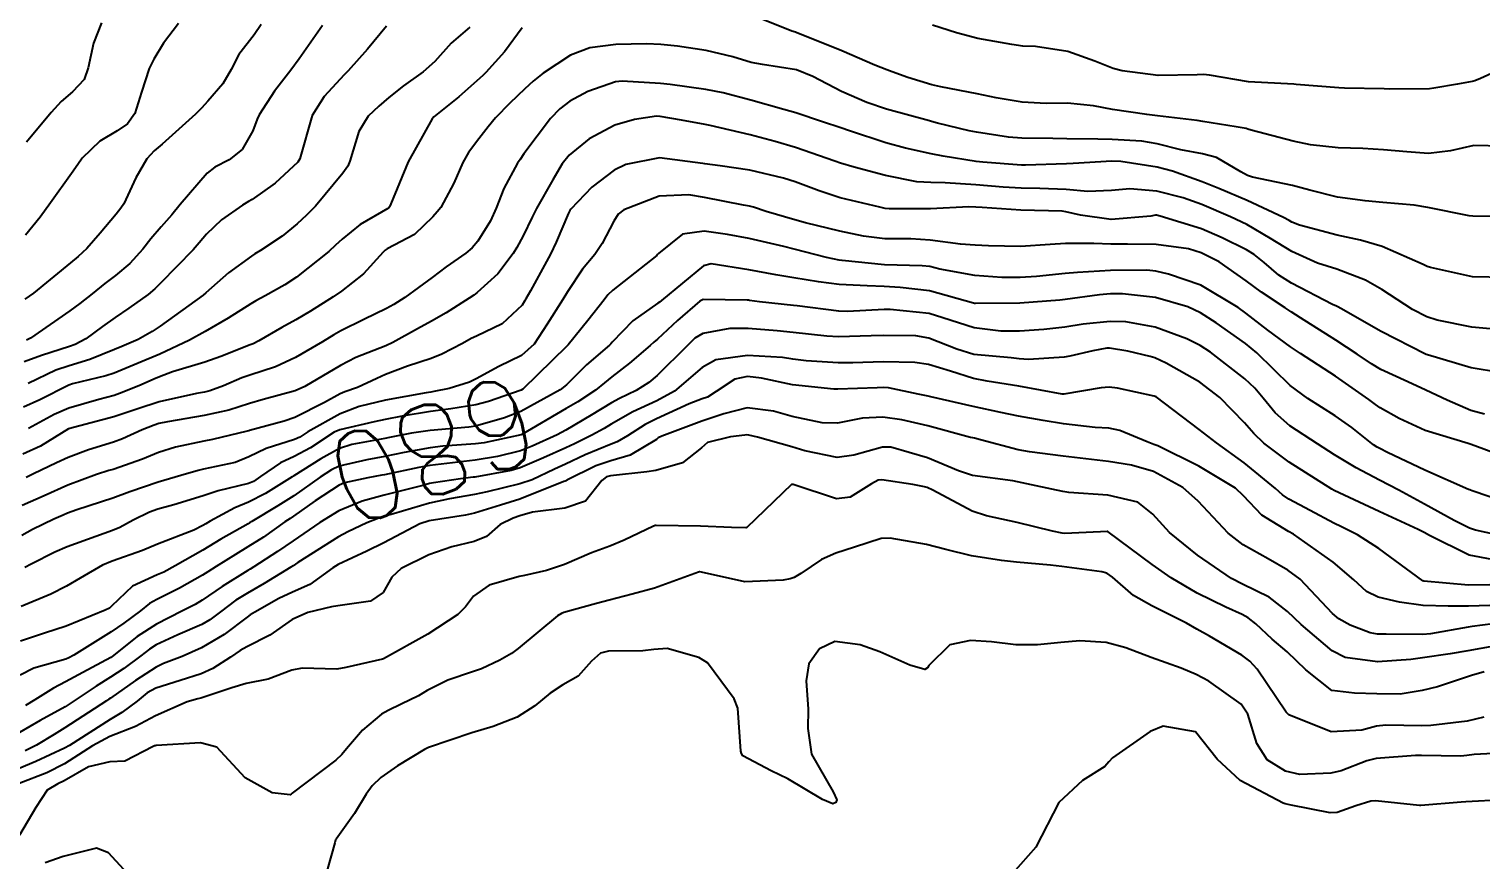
# Model space of a CAD drawing. Header units: metres. Extents: x 298520 to 308411, y 7433745 to 7450750.
# Drawn here: x 300684.1 to 300748.3, y 7447032.2 to 7447069 of the extents above; entities that cross this region are included whole.
import ezdxf
from ezdxf.enums import TextEntityAlignment as Align

# ---------------------------------------------------------------- set-up
doc = ezdxf.new("R2010")
doc.units = ezdxf.units.M
doc.header["$LTSCALE"] = 10
for name, color, linetype in [('Cotas', 45, 'Continuous'), ('Curvas de Nivel 1m', 11, 'Continuous'), ('Curvas de Nivel 5m', 15, 'Continuous')]:
    doc.layers.add(name, color=color, linetype=linetype)
doc.styles.add('Style-STANDARD', font='STANDARD.shx')

msp = doc.modelspace()

# ---------------------------------------------------------------- linework, layer by layer
at = {"layer": 'Curvas de Nivel 1m', "flags": 128}
for points, elevation in [([(300705.945, 7447069.061), (300705.159, 7447067.993), (300704.337, 7447067.077), (300704.205, 7447066.944), (300704.069, 7447066.82), (300703.144, 7447066.002), (300702.043, 7447065.12), (300701.971, 7447065.03), (300700.904, 7447063.117), (300700.143, 7447061.267), (300700.084, 7447061.129), (300700.048, 7447061.084), (300700.002, 7447061.057), (300698.785, 7447060.348), (300697.981, 7447059.702), (300697.699, 7447059.433), (300697.393, 7447059.159), (300695.961, 7447058.019), (300695.458, 7447057.685), (300694.586, 7447057.194), (300694.176, 7447056.971), (300693.947, 7447056.833), (300692.95, 7447056.198), (300691.929, 7447055.61), (300691.237, 7447055.23), (300689.923, 7447054.616), (300688.958, 7447054.219), (300687.91, 7447053.773), (300687.537, 7447053.645), (300686.067, 7447053.298), (300685.902, 7447053.244), (300684.614, 7447052.594), (300683.892, 7447052.272)], 688), ([(300694.412, 7447069.195), (300694.088, 7447068.748), (300693.419, 7447067.867), (300693.078, 7447067.21), (300692.703, 7447066.574), (300692.052, 7447065.805), (300691.768, 7447065.503), (300691.502, 7447065.228), (300690.03, 7447063.91), (300689.677, 7447063.603), (300689.349, 7447063.257), (300688.861, 7447062.415), (300688.326, 7447061.267), (300688.2, 7447061.068), (300687.996, 7447060.808), (300687.291, 7447059.969), (300686.701, 7447059.283), (300686.316, 7447058.94), (300685.967, 7447058.656), (300684.332, 7447057.314), (300683.95, 7447057.048)], 692), ([(300690.743, 7447069.24), (300690.084, 7447068.369), (300689.659, 7447067.672), (300689.458, 7447067.256), (300689.111, 7447066.206), (300688.822, 7447065.262), (300688.495, 7447064.809), (300688.035, 7447064.495), (300687.269, 7447064.039), (300686.492, 7447063.285), (300686.297, 7447063.011), (300686.016, 7447062.603), (300685.086, 7447061.304), (300684.632, 7447060.672), (300683.981, 7447059.88)], 693), ([(300697.124, 7447069.16), (300696.078, 7447067.676), (300695.714, 7447067.184), (300694.992, 7447066.258), (300694.32, 7447065.197), (300694.232, 7447065.007), (300694.036, 7447064.497), (300693.558, 7447063.674), (300692.992, 7447063.21), (300692.35, 7447062.886), (300692.017, 7447062.621), (300690.822, 7447061.238), (300690.458, 7447060.781), (300689.988, 7447060.242), (300689.521, 7447059.714), (300689.168, 7447059.258), (300688.601, 7447058.629), (300687.961, 7447058.088), (300687.498, 7447057.734), (300686.925, 7447057.28), (300686.379, 7447056.856), (300685.945, 7447056.525), (300684.206, 7447055.316), (300684.022, 7447055.229)], 691), ([(300687.345, 7447069.277), (300686.99, 7447068.375), (300686.753, 7447067.283), (300686.581, 7447066.769), (300686.057, 7447066.224), (300685.555, 7447065.793), (300685.122, 7447065.304), (300684.03, 7447063.987)], 694), ([(300703.63, 7447069.085), (300702.809, 7447068.369), (300702.078, 7447067.568), (300701.575, 7447067.107), (300700.693, 7447066.491), (300700.056, 7447065.974), (300699.604, 7447065.58), (300699.134, 7447065.139), (300698.719, 7447064.46), (300698.328, 7447063.147), (300698.236, 7447062.933), (300698.018, 7447062.626), (300696.802, 7447061.168), (300696.409, 7447060.762), (300695.991, 7447060.372), (300695.334, 7447059.835), (300694.376, 7447059.196), (300694.121, 7447059.049), (300693.97, 7447058.955), (300692.963, 7447058.21), (300691.954, 7447057.319), (300691.837, 7447057.222), (300689.939, 7447055.856), (300689.581, 7447055.609), (300688.958, 7447055.26), (300688.243, 7447054.952), (300687.926, 7447054.818), (300686.83, 7447054.37), (300685.915, 7447054.099), (300685.319, 7447053.899), (300684.094, 7447053.318)], 689), ([(300749.312, 7447063.817), (300748.036, 7447063.843), (300746.994, 7447063.61), (300746.032, 7447063.496), (300745.063, 7447063.559), (300744.034, 7447063.661), (300743.129, 7447063.709), (300742.034, 7447063.744), (300740.802, 7447063.876), (300740.037, 7447064.039), (300738.181, 7447064.529), (300738.042, 7447064.575), (300737.965, 7447064.594), (300737.522, 7447064.678), (300736.046, 7447064.911), (300735.803, 7447064.946), (300734.049, 7447065.152), (300733.566, 7447065.212), (300732.053, 7447065.441), (300731.21, 7447065.604), (300730.057, 7447065.725), (300729.127, 7447065.709), (300728.057, 7447065.757), (300726.908, 7447065.96), (300726.063, 7447066.136), (300724.466, 7447066.437), (300724.068, 7447066.53), (300723.001, 7447066.856), (300722.312, 7447067.103), (300722.076, 7447067.189), (300721.549, 7447067.404), (300720.084, 7447068.043), (300718.209, 7447068.792), (300718.092, 7447068.838), (300718.038, 7447068.857), (300717.874, 7447068.913), (300716.587, 7447069.422)], 688), ([(300750.084, 7447067.608), (300748.327, 7447066.808), (300748.074, 7447066.705), (300747.96, 7447066.675), (300747.309, 7447066.568), (300746.265, 7447066.383), (300746.07, 7447066.361), (300744.321, 7447066.345), (300744.069, 7447066.356), (300742.311, 7447066.384), (300742.069, 7447066.396), (300740.17, 7447066.55), (300740.072, 7447066.56), (300738.073, 7447066.67), (300736.337, 7447066.958), (300736.076, 7447066.987), (300735.798, 7447066.98), (300734.075, 7447066.945), (300732.478, 7447067.145), (300732.078, 7447067.25), (300731.267, 7447067.572), (300730.085, 7447068.008), (300728.651, 7447068.221), (300728.087, 7447068.245), (300727.602, 7447068.311), (300726.091, 7447068.584), (300725.154, 7447068.829), (300724.096, 7447069.175)], 689), ([(300749.826, 7447060.702), (300747.995, 7447060.715), (300747.823, 7447060.734), (300746.001, 7447061.108), (300745.387, 7447061.202), (300744.004, 7447061.329), (300743.222, 7447061.394), (300742.007, 7447061.562), (300740.783, 7447061.87), (300740.014, 7447062.078), (300738.239, 7447062.449), (300738.021, 7447062.523), (300737.73, 7447062.674), (300736.648, 7447063.309), (300736.031, 7447063.483), (300735.081, 7447063.661), (300734.035, 7447063.924), (300733.349, 7447064.043), (300732.037, 7447064.118), (300731.409, 7447064.128), (300730.037, 7447064.147), (300729.413, 7447064.152), (300728.037, 7447064.17), (300727.459, 7447064.221), (300726.039, 7447064.439), (300725.717, 7447064.501), (300724.308, 7447064.837), (300724.044, 7447064.905), (300723.954, 7447064.932), (300722.052, 7447065.457), (300721.19, 7447065.745), (300720.063, 7447066.232), (300718.807, 7447066.903), (300718.076, 7447067.189), (300716.576, 7447067.43), (300716.079, 7447067.526), (300715.264, 7447067.765), (300714.084, 7447068.052), (300712.822, 7447068.236), (300712.086, 7447068.313), (300711.442, 7447068.345), (300710.086, 7447068.311), (300708.938, 7447068.168), (300708.081, 7447067.848), (300706.875, 7447067.048), (300706.434, 7447066.688), (300706.062, 7447066.35), (300705.4, 7447065.72), (300704.765, 7447065.073), (300704.439, 7447064.676), (300704.033, 7447064.134), (300703.576, 7447063.536), (300703.319, 7447063.087), (300702.932, 7447062.173), (300702.346, 7447061.097), (300702.189, 7447060.91), (300701.997, 7447060.686), (300701.19, 7447059.907), (300699.975, 7447059.269), (300699.887, 7447059.219), (300699.797, 7447059.132), (300698.932, 7447058.171), (300697.955, 7447057.393), (300697.591, 7447057.155), (300696.593, 7447056.52), (300695.937, 7447056.134), (300695.324, 7447055.794), (300694.297, 7447055.196), (300694.048, 7447055.072), (300693.921, 7447055.019), (300692.618, 7447054.511), (300691.913, 7447054.26), (300690.489, 7447053.822), (300689.908, 7447053.604), (300689.659, 7447053.5), (300689.091, 7447053.258), (300688.257, 7447052.909), (300687.898, 7447052.784), (300687.22, 7447052.604), (300685.892, 7447052.222), (300685.251, 7447051.945), (300684.12, 7447051.318)], 687), ([(300749.433, 7447058.003), (300747.968, 7447058.031), (300746.11, 7447058.44), (300745.972, 7447058.494), (300745.788, 7447058.582), (300743.981, 7447059.379), (300743.025, 7447059.656), (300741.985, 7447059.871), (300740.316, 7447060.32), (300739.991, 7447060.448), (300739.861, 7447060.521), (300739.618, 7447060.656), (300738.004, 7447061.411), (300736.755, 7447061.95), (300736.016, 7447062.243), (300734.708, 7447062.713), (300734.025, 7447062.892), (300732.417, 7447063.135), (300732.027, 7447063.146), (300730.311, 7447063.052), (300730.026, 7447063.04), (300728.208, 7447062.972), (300728.025, 7447062.975), (300726.316, 7447063.106), (300726.026, 7447063.142), (300724.563, 7447063.369), (300724.029, 7447063.474), (300722.905, 7447063.73), (300722.034, 7447063.965), (300720.428, 7447064.497), (300720.04, 7447064.625), (300719.222, 7447064.898), (300718.049, 7447065.298), (300717.524, 7447065.445), (300716.057, 7447065.848), (300714.838, 7447066.176), (300714.063, 7447066.33), (300712.495, 7447066.547), (300712.067, 7447066.595), (300710.376, 7447066.698), (300710.068, 7447066.666), (300708.847, 7447066.236), (300708.055, 7447065.812), (300707.616, 7447065.47), (300707.205, 7447065.043), (300706.027, 7447063.473), (300705.854, 7447063.232), (300705.736, 7447063.063), (300705.134, 7447061.946), (300704.8, 7447061.072), (300704.55, 7447060.519), (300703.981, 7447059.614), (300703.741, 7447059.318), (300703.458, 7447059.085), (300702.592, 7447058.469), (300701.962, 7447058.007), (300700.757, 7447057.118), (300700.267, 7447056.806), (300699.945, 7447056.635), (300698.938, 7447056.14), (300697.93, 7447055.644), (300697.617, 7447055.465), (300697.119, 7447055.162), (300695.916, 7447054.459), (300695.044, 7447054.057), (300693.908, 7447053.685), (300693.553, 7447053.557), (300692.734, 7447053.212), (300692.131, 7447052.987), (300691.9, 7447052.927), (300691.543, 7447052.869), (300689.895, 7447052.506), (300688.955, 7447052.197), (300687.889, 7447051.835), (300685.883, 7447051.3), (300684.644, 7447050.54), (300683.866, 7447050.184)], 686), ([(300749.174, 7447053.799), (300747.917, 7447054.007), (300745.982, 7447054.579), (300745.923, 7447054.598), (300745.888, 7447054.615), (300743.938, 7447055.613), (300742.144, 7447056.627), (300742.024, 7447056.699), (300741.954, 7447056.728), (300741.782, 7447056.804), (300739.964, 7447057.752), (300739.416, 7447058.107), (300738.754, 7447058.668), (300738.324, 7447059.023), (300737.978, 7447059.226), (300736.91, 7447059.765), (300735.987, 7447060.158), (300734.156, 7447060.718), (300733.994, 7447060.761), (300733.952, 7447060.762), (300733.742, 7447060.724), (300731.991, 7447060.573), (300730.64, 7447060.764), (300729.995, 7447060.917), (300729.832, 7447060.935), (300727.996, 7447060.979), (300726.289, 7447061.099), (300726.006, 7447061.124), (300725.698, 7447061.131), (300724.005, 7447061.05), (300722.176, 7447061.039), (300722.005, 7447061.06), (300721.761, 7447061.116), (300720.009, 7447061.53), (300719.074, 7447061.837), (300718.016, 7447062.241), (300717.506, 7447062.406), (300716.021, 7447062.758), (300714.706, 7447062.953), (300714.024, 7447063.034), (300713.934, 7447063.051), (300712.026, 7447063.295), (300710.525, 7447063.002), (300710.02, 7447062.754), (300709.029, 7447062.004), (300708.1, 7447061.029), (300708.06, 7447060.972), (300708, 7447060.849), (300707.449, 7447059.57), (300707.195, 7447059.042), (300706.309, 7447057.407), (300706.113, 7447057.058), (300706.056, 7447056.954), (300705.949, 7447056.779), (300705.058, 7447055.947), (300703.928, 7447055.414), (300703.697, 7447055.311), (300703.302, 7447055.086), (300702.4, 7447054.614), (300701.916, 7447054.423), (300700.876, 7447054.079), (300699.909, 7447053.707), (300699.513, 7447053.528), (300698.659, 7447053.142), (300698.104, 7447052.945), (300697.9, 7447052.859), (300697.202, 7447052.467), (300695.889, 7447051.813), (300695.425, 7447051.647), (300693.883, 7447051.225), (300693.866, 7447051.217), (300693.784, 7447051.201), (300692.257, 7447050.836), (300691.876, 7447050.755), (300690.621, 7447050.49), (300689.868, 7447050.253), (300689.155, 7447049.965), (300687.857, 7447049.51), (300687.674, 7447049.455), (300687.12, 7447049.281), (300685.848, 7447048.812), (300684.809, 7447048.344), (300683.839, 7447047.918)], 684), ([(300748.497, 7447051.948), (300747.896, 7447052.116), (300746.852, 7447052.571), (300745.907, 7447053.022), (300745.118, 7447053.381), (300743.916, 7447053.934), (300743.501, 7447054.188), (300742.875, 7447054.616), (300741.932, 7447055.236), (300740.374, 7447056.218), (300739.95, 7447056.487), (300739.692, 7447056.654), (300738.64, 7447057.35), (300737.965, 7447057.861), (300736.774, 7447058.692), (300735.977, 7447059.094), (300735.418, 7447059.266), (300733.98, 7447059.463), (300732.715, 7447059.474), (300731.98, 7447059.473), (300731.226, 7447059.512), (300729.98, 7447059.512), (300729.297, 7447059.46), (300727.979, 7447059.375), (300726.573, 7447059.405), (300725.982, 7447059.433), (300725.329, 7447059.481), (300723.985, 7447059.655), (300723.13, 7447059.709), (300721.986, 7447059.715), (300721.035, 7447059.831), (300719.99, 7447060.056), (300718.472, 7447060.429), (300717.998, 7447060.554), (300716.734, 7447060.929), (300716.183, 7447061.115), (300716.005, 7447061.162), (300715.741, 7447061.208), (300714.009, 7447061.538), (300713.318, 7447061.659), (300712.009, 7447061.601), (300710.441, 7447061.003), (300710.194, 7447060.813), (300709.995, 7447060.494), (300709.491, 7447059.504), (300709.155, 7447059.018), (300708.622, 7447058.368), (300707.956, 7447057.364), (300707.744, 7447057.033), (300707.048, 7447055.931), (300706.479, 7447055.052), (300705.918, 7447054.549), (300704.911, 7447054.072), (300703.907, 7447053.523), (300703.618, 7447053.371), (300702.723, 7447053.092), (300702.044, 7447052.956), (300701.901, 7447052.935), (300701.703, 7447052.905), (300699.897, 7447052.569), (300698.743, 7447052.293), (300697.891, 7447051.975), (300696.466, 7447051.171), (300696.114, 7447050.942), (300695.878, 7447050.835), (300694.63, 7447050.434), (300693.866, 7447050.064), (300693.25, 7447049.818), (300691.857, 7447049.518), (300691.618, 7447049.462), (300690.846, 7447049.235), (300689.85, 7447048.941), (300688.595, 7447048.513), (300687.843, 7447048.235), (300686.258, 7447047.714), (300685.836, 7447047.567), (300685.646, 7447047.491), (300685.236, 7447047.306), (300684.292, 7447046.851), (300683.826, 7447046.58)], 683), ([(300749.392, 7447050.061), (300748.074, 7447050.557), (300747.874, 7447050.626), (300747.781, 7447050.654), (300745.883, 7447051.238), (300744.726, 7447051.756), (300743.897, 7447052.235), (300743.681, 7447052.384), (300743.382, 7447052.608), (300742.511, 7447053.223), (300741.913, 7447053.631), (300740.362, 7447054.646), (300739.927, 7447054.939), (300738.923, 7447055.68), (300737.949, 7447056.427), (300737.607, 7447056.683), (300735.963, 7447057.659), (300734.528, 7447058.154), (300733.969, 7447058.279), (300733.572, 7447058.329), (300731.969, 7447058.318), (300730.503, 7447058.229), (300729.967, 7447058.178), (300728.698, 7447058.05), (300727.965, 7447057.999), (300727.161, 7447057.998), (300725.966, 7447058.094), (300724.424, 7447058.38), (300723.969, 7447058.486), (300723.642, 7447058.517), (300721.97, 7447058.56), (300720.105, 7447058.755), (300719.972, 7447058.778), (300719.4, 7447058.896), (300717.978, 7447059.254), (300717.525, 7447059.372), (300715.985, 7447059.726), (300715.029, 7447059.908), (300713.989, 7447060.051), (300713.032, 7447059.925), (300711.974, 7447059.061), (300711.939, 7447059.015), (300711.9, 7447058.981), (300709.957, 7447057.445), (300709.737, 7447057.23), (300709.567, 7447057.014), (300708.854, 7447056.106), (300707.986, 7447055.029), (300707.956, 7447054.996), (300707.922, 7447054.965), (300705.971, 7447053.059), (300705.903, 7447053.019), (300704.453, 7447052.519), (300703.896, 7447052.37), (300702.799, 7447052.186), (300701.893, 7447052.069), (300700.638, 7447051.867), (300699.889, 7447051.716), (300699.409, 7447051.614), (300697.884, 7447051.264), (300697.634, 7447051.154), (300696.58, 7447050.461), (300695.866, 7447050.085), (300695.254, 7447049.794), (300694.37, 7447049.195), (300694.067, 7447048.981), (300693.85, 7447048.893), (300692.5, 7447048.56), (300691.844, 7447048.343), (300690.548, 7447047.947), (300689.838, 7447047.756), (300689.469, 7447047.622), (300688.74, 7447047.261), (300688.151, 7447046.946), (300687.828, 7447046.81), (300687.091, 7447046.546), (300685.821, 7447046.082), (300685.278, 7447045.846), (300684.233, 7447045.316), (300683.957, 7447045.172)], 682), ([(300749.385, 7447048.074), (300747.962, 7447048.558), (300747.883, 7447048.589), (300747.853, 7447048.599), (300747.792, 7447048.622), (300745.862, 7447049.47), (300744.211, 7447050.255), (300743.871, 7447050.431), (300743.761, 7447050.491), (300743.597, 7447050.604), (300742.632, 7447051.36), (300741.895, 7447051.886), (300740.688, 7447052.642), (300739.909, 7447053.224), (300739.188, 7447053.934), (300738.44, 7447054.672), (300737.929, 7447055.078), (300736.633, 7447056.003), (300735.949, 7447056.439), (300735.39, 7447056.706), (300733.957, 7447057.115), (300732.496, 7447057.279), (300731.958, 7447057.28), (300731.472, 7447057.24), (300729.955, 7447057.028), (300729.728, 7447056.999), (300727.954, 7447056.871), (300725.99, 7447056.857), (300725.953, 7447056.855), (300725.902, 7447056.872), (300723.959, 7447057.413), (300722.667, 7447057.566), (300721.96, 7447057.601), (300721.202, 7447057.636), (300719.961, 7447057.695), (300719.053, 7447057.808), (300717.964, 7447057.986), (300717.158, 7447058.116), (300715.967, 7447058.338), (300714.31, 7447058.616), (300713.968, 7447058.517), (300712.103, 7447056.988), (300712.023, 7447056.917), (300711.951, 7447056.862), (300710.847, 7447056.093), (300709.925, 7447055.149), (300709.862, 7447055.072), (300709.803, 7447055.011), (300708.798, 7447054.137), (300707.905, 7447053.247), (300707.632, 7447053.034), (300705.893, 7447052.074), (300705.171, 7447051.786), (300703.886, 7447051.429), (300703.587, 7447051.382), (300701.884, 7447051.234), (300701.06, 7447051.112), (300700.085, 7447050.922), (300699.879, 7447050.881), (300698.407, 7447050.613), (300697.872, 7447050.44), (300697.046, 7447049.981), (300695.854, 7447049.224), (300695.824, 7447049.21), (300695.781, 7447049.181), (300694.6, 7447048.438), (300693.842, 7447048.061), (300693.235, 7447047.81), (300692.15, 7447047.217), (300691.953, 7447047.097), (300691.831, 7447047.025), (300691.431, 7447046.828), (300689.822, 7447046.196), (300689.15, 7447045.926), (300687.815, 7447045.453), (300687.391, 7447045.276), (300686.393, 7447044.703), (300685.799, 7447044.349), (300685.108, 7447043.992), (300683.785, 7447043.449)], 681), ([(300748.84, 7447045.522), (300747.82, 7447045.712), (300746.068, 7447046.578), (300745.834, 7447046.715), (300745.564, 7447046.854), (300743.843, 7447047.654), (300743.189, 7447047.952), (300741.852, 7447048.575), (300741.747, 7447048.631), (300739.871, 7447049.828), (300738.747, 7447050.667), (300738.306, 7447051.092), (300737.892, 7447051.566), (300736.801, 7447052.691), (300735.91, 7447053.364), (300734.422, 7447054.211), (300733.92, 7447054.444), (300733.712, 7447054.514), (300732.735, 7447054.738), (300731.925, 7447054.881), (300731.798, 7447054.878), (300731.184, 7447054.757), (300730.166, 7447054.522), (300729.92, 7447054.483), (300728.337, 7447054.368), (300727.919, 7447054.402), (300727.567, 7447054.443), (300725.921, 7447054.6), (300725.168, 7447054.828), (300723.93, 7447055.319), (300723.357, 7447055.423), (300721.931, 7447055.438), (300721.386, 7447055.42), (300719.93, 7447055.374), (300719.422, 7447055.404), (300717.933, 7447055.563), (300717.218, 7447055.636), (300715.935, 7447055.746), (300715.134, 7447055.749), (300713.931, 7447055.524), (300713.581, 7447055.312), (300713.225, 7447054.97), (300711.91, 7447053.667), (300711.549, 7447053.351), (300710.983, 7447052.999), (300710.257, 7447052.649), (300709.897, 7447052.46), (300708.997, 7447051.914), (300707.885, 7447051.246), (300707.49, 7447051.036), (300706.395, 7447050.533), (300705.872, 7447050.334), (300704.86, 7447050.078), (300703.866, 7447049.921), (300703.114, 7447049.837), (300701.862, 7447049.682), (300701.374, 7447049.593), (300699.855, 7447049.271), (300699.738, 7447049.248), (300699.124, 7447049.137), (300698.083, 7447048.916), (300697.85, 7447048.818), (300696.789, 7447048.112), (300695.835, 7447047.436), (300695.681, 7447047.335), (300695.453, 7447047.184), (300694.505, 7447046.514), (300693.822, 7447046.077), (300693.273, 7447045.751), (300692.411, 7447045.214), (300692.047, 7447044.98), (300691.807, 7447044.829), (300690.787, 7447044.247), (300689.79, 7447043.748), (300689.471, 7447043.57), (300689.066, 7447043.257), (300688.336, 7447042.705), (300687.773, 7447042.316), (300686.119, 7447041.295), (300685.895, 7447041.164), (300685.76, 7447041.109), (300684.357, 7447040.711), (300683.749, 7447040.401)], 679), ([(300749.68, 7447044.41), (300747.801, 7447044.388), (300745.814, 7447044.569), (300745.777, 7447044.58), (300743.824, 7447046.006), (300742.892, 7447046.614), (300742.178, 7447046.967), (300741.838, 7447047.13), (300740.793, 7447047.69), (300739.848, 7447048.194), (300739.577, 7447048.381), (300739.265, 7447048.659), (300737.87, 7447049.802), (300736.656, 7447050.692), (300735.889, 7447051.28), (300733.99, 7447052.719), (300733.903, 7447052.756), (300732.269, 7447053.107), (300731.907, 7447053.146), (300731.546, 7447053.114), (300729.904, 7447052.838), (300729.832, 7447052.842), (300727.907, 7447053.198), (300726.507, 7447053.409), (300725.91, 7447053.531), (300724.885, 7447053.858), (300723.916, 7447054.147), (300723.306, 7447054.239), (300721.917, 7447054.275), (300720.576, 7447054.223), (300719.916, 7447054.224), (300718.506, 7447054.315), (300717.918, 7447054.387), (300717.458, 7447054.457), (300715.919, 7447054.552), (300714.51, 7447054.361), (300713.914, 7447054.027), (300712.678, 7447052.978), (300711.898, 7447052.544), (300710.842, 7447052.052), (300709.888, 7447051.514), (300709.576, 7447051.323), (300709.027, 7447051.019), (300708.258, 7447050.645), (300707.875, 7447050.471), (300706.89, 7447050.022), (300705.861, 7447049.575), (300705.463, 7447049.46), (300703.854, 7447049.17), (300703.773, 7447049.162), (300703.221, 7447049.086), (300702.027, 7447048.922), (300701.851, 7447048.883), (300701.549, 7447048.803), (300699.845, 7447048.37), (300698.875, 7447048.108), (300697.838, 7447047.671), (300696.997, 7447047.163), (300695.825, 7447046.353), (300695.13, 7447045.876), (300694.08, 7447045.197), (300693.913, 7447045.097), (300693.81, 7447045.036), (300692.678, 7447044.333), (300691.79, 7447043.723), (300691.483, 7447043.529), (300690.902, 7447043.233), (300689.777, 7447042.662), (300688.917, 7447042.113), (300687.871, 7447041.269), (300687.809, 7447041.223), (300687.762, 7447041.191), (300686.518, 7447040.522), (300685.745, 7447040.102), (300685.217, 7447039.829), (300684.396, 7447039.313), (300683.988, 7447039.06)], 678), ([(300748.737, 7447043.491), (300747.792, 7447043.46), (300746.897, 7447043.464), (300745.792, 7447043.482), (300744.748, 7447043.636), (300743.795, 7447043.852), (300743.29, 7447044.1), (300742.722, 7447044.616), (300741.814, 7447045.401), (300740.051, 7447046.648), (300739.834, 7447046.769), (300738.663, 7447047.489), (300737.85, 7447048.347), (300737.496, 7447048.684), (300735.867, 7447049.658), (300734.053, 7447050.546), (300733.881, 7447050.613), (300733.591, 7447050.724), (300732.384, 7447051.238), (300731.889, 7447051.333), (300731.285, 7447051.36), (300729.89, 7447051.524), (300728.994, 7447051.677), (300727.894, 7447051.863), (300727.116, 7447052.023), (300725.898, 7447052.289), (300724.022, 7447052.718), (300723.902, 7447052.748), (300723.827, 7447052.766), (300723.454, 7447052.847), (300722.154, 7447053.115), (300721.906, 7447053.131), (300721.652, 7447053.126), (300719.905, 7447053.062), (300719.735, 7447053.061), (300717.906, 7447053.247), (300716.527, 7447053.548), (300715.91, 7447053.622), (300715.356, 7447053.498), (300714.525, 7447052.954), (300714.144, 7447052.714), (300713.9, 7447052.628), (300713.335, 7447052.406), (300711.89, 7447051.742), (300711.391, 7447051.491), (300710.604, 7447051.003), (300710.152, 7447050.734), (300709.877, 7447050.621), (300708.736, 7447050.155), (300707.864, 7447049.743), (300707.379, 7447049.518), (300706.383, 7447049.052), (300705.851, 7447048.865), (300704.398, 7447048.524), (300703.846, 7447048.402), (300702.73, 7447048.205), (300701.842, 7447048.023), (300700.26, 7447047.546), (300699.836, 7447047.423), (300699.609, 7447047.358), (300699.071, 7447047.138), (300698.232, 7447046.743), (300697.827, 7447046.524), (300696.033, 7447045.395), (300695.814, 7447045.248), (300695.774, 7447045.22), (300695.713, 7447045.181), (300694.538, 7447044.457), (300693.795, 7447044.034), (300693.278, 7447043.718), (300692.607, 7447043.212), (300692.14, 7447042.856), (300691.777, 7447042.644), (300690.722, 7447042.186), (300689.768, 7447041.739), (300689.467, 7447041.552), (300689.082, 7447041.257), (300688.327, 7447040.692), (300687.749, 7447040.313), (300687.105, 7447039.917), (300686.184, 7447039.293), (300685.73, 7447039.008), (300684.635, 7447038.399), (300683.718, 7447037.863)], 677), ([(300749.785, 7447042.788), (300747.961, 7447042.557), (300747.783, 7447042.53), (300746.123, 7447042.233), (300745.779, 7447042.203), (300744.157, 7447042.218), (300743.779, 7447042.221), (300743.451, 7447042.276), (300742.564, 7447042.618), (300742.055, 7447042.896), (300741.788, 7447043.132), (300740.347, 7447044.645), (300739.809, 7447045.051), (300738.935, 7447045.545), (300737.825, 7447046.174), (300737.161, 7447046.687), (300735.847, 7447048.108), (300735.166, 7447048.707), (300733.863, 7447049.412), (300732.9, 7447049.701), (300731.869, 7447049.853), (300730.625, 7447050.01), (300729.873, 7447050.097), (300728.378, 7447050.283), (300727.877, 7447050.38), (300726.223, 7447050.815), (300725.951, 7447050.887), (300725.884, 7447050.904), (300725.777, 7447050.928), (300723.889, 7447051.433), (300722.737, 7447051.703), (300721.892, 7447051.827), (300720.994, 7447051.777), (300719.89, 7447051.562), (300719.215, 7447051.571), (300717.892, 7447051.857), (300717.066, 7447052.094), (300715.896, 7447052.236), (300714.872, 7447051.972), (300713.89, 7447051.65), (300712.128, 7447050.986), (300711.966, 7447050.905), (300711.881, 7447050.838), (300710.727, 7447050.145), (300709.866, 7447049.884), (300709.211, 7447049.668), (300707.918, 7447049.029), (300707.879, 7447049.003), (300707.853, 7447048.995), (300707.796, 7447048.975), (300705.844, 7447048.2), (300704.986, 7447047.924), (300703.838, 7447047.573), (300703.436, 7447047.485), (300701.834, 7447047.237), (300701.422, 7447047.106), (300699.824, 7447046.257), (300699.074, 7447045.884), (300697.814, 7447045.307), (300697.576, 7447045.154), (300696.555, 7447044.415), (300695.796, 7447044.077), (300695.183, 7447043.796), (300694.126, 7447043.197), (300693.912, 7447043.069), (300693.781, 7447042.968), (300692.775, 7447042.208), (300691.767, 7447041.617), (300690.915, 7447041.233), (300690.09, 7447040.913), (300689.755, 7447040.753), (300688.845, 7447040.161), (300687.735, 7447039.38), (300687.671, 7447039.334), (300687.572, 7447039.272), (300685.721, 7447038.073), (300685.245, 7447037.777), (300684.476, 7447037.312), (300683.972, 7447037.055)], 676), ([(300748.493, 7447040.549), (300747.926, 7447040.392), (300747.759, 7447040.33), (300746.433, 7447039.893), (300745.75, 7447039.721), (300744.777, 7447039.56), (300743.747, 7447039.571), (300742.758, 7447039.604), (300741.749, 7447039.73), (300740.608, 7447040.642), (300739.771, 7447041.437), (300739.12, 7447042.003), (300738.395, 7447042.671), (300738.052, 7447042.943), (300737.787, 7447043.093), (300737.058, 7447043.42), (300735.796, 7447044.031), (300734.641, 7447044.712), (300733.812, 7447045.295), (300731.862, 7447046.75), (300731.847, 7447046.763), (300731.815, 7447046.768), (300731.523, 7447046.753), (300729.925, 7447046.675), (300729.832, 7447046.685), (300729.406, 7447046.774), (300727.837, 7447047.155), (300726.479, 7447047.45), (300725.841, 7447047.663), (300724.104, 7447048.584), (300723.852, 7447048.702), (300723.746, 7447048.735), (300723.23, 7447048.849), (300721.856, 7447049.055), (300721.693, 7447049.034), (300721.391, 7447048.875), (300720.449, 7447048.281), (300719.846, 7447048.213), (300717.926, 7447048.835), (300717.852, 7447048.846), (300715.888, 7447046.939), (300715.854, 7447046.918), (300715.833, 7447046.917), (300715.2, 7447046.946), (300713.833, 7447047.002), (300711.871, 7447047.027), (300711.833, 7447047.023), (300711.805, 7447047.019), (300711.748, 7447046.991), (300710.455, 7447046.372), (300709.819, 7447046.115), (300709.011, 7447045.822), (300707.816, 7447045.3), (300707.025, 7447045.042), (300706.047, 7447044.819), (300705.809, 7447044.771), (300704.491, 7447044.384), (300703.795, 7447043.899), (300703.443, 7447043.429), (300703.106, 7447043.087), (300701.774, 7447042.216), (300699.808, 7447041.13), (300699.777, 7447041.116), (300698.155, 7447040.748), (300697.756, 7447040.671), (300696.219, 7447040.71), (300695.754, 7447040.617), (300694.708, 7447040.23), (300693.745, 7447040.032), (300693.11, 7447039.838), (300691.735, 7447039.384), (300691.602, 7447039.355), (300691.13, 7447039.229), (300689.726, 7447038.599), (300688.853, 7447038.127), (300687.717, 7447037.682), (300686.945, 7447037.282), (300685.705, 7447036.477), (300684.921, 7447036.087), (300683.696, 7447035.606)], 674), ([(300748.478, 7447038.549), (300747.731, 7447038.374), (300746.134, 7447038.171), (300745.729, 7447038.161), (300744.141, 7447038.183), (300743.728, 7447038.142), (300743.085, 7447037.968), (300741.726, 7447037.898), (300739.856, 7447038.649), (300739.735, 7447038.764), (300738.451, 7447040.67), (300738.12, 7447041.028), (300737.769, 7447041.291), (300736.349, 7447042.123), (300735.78, 7447042.438), (300735.324, 7447042.705), (300733.79, 7447043.478), (300732.987, 7447043.924), (300732.054, 7447044.746), (300731.805, 7447044.921), (300731.582, 7447044.977), (300729.81, 7447045.215), (300729.313, 7447045.272), (300727.812, 7447045.404), (300727.138, 7447045.481), (300725.816, 7447045.683), (300724.688, 7447045.963), (300723.823, 7447046.192), (300722.218, 7447046.473), (300721.827, 7447046.445), (300720.637, 7447046.065), (300719.817, 7447045.806), (300719.18, 7447045.529), (300718.268, 7447044.905), (300717.981, 7447044.728), (300717.801, 7447044.668), (300717.487, 7447044.602), (300715.799, 7447044.532), (300713.872, 7447044.959), (300713.803, 7447044.978), (300713.787, 7447044.977), (300713.748, 7447044.961), (300711.796, 7447044.26), (300710.811, 7447043.982), (300709.79, 7447043.726), (300709.227, 7447043.58), (300707.785, 7447043.176), (300707.679, 7447043.137), (300707.508, 7447043.034), (300705.768, 7447041.579), (300705.469, 7447041.36), (300704.955, 7447041.068), (300704.153, 7447040.68), (300703.755, 7447040.545), (300702.658, 7447040.188), (300701.742, 7447039.725), (300701.358, 7447039.495), (300700.603, 7447039.121), (300700.016, 7447038.841), (300699.728, 7447038.67), (300698.891, 7447037.969), (300698.178, 7447037.145), (300697.967, 7447036.89), (300697.708, 7447036.642), (300695.782, 7447035.179), (300695.737, 7447035.135), (300695.692, 7447035.104), (300694.887, 7447035.188), (300693.7, 7447035.86), (300692.44, 7447037.213), (300691.715, 7447037.408), (300689.754, 7447037.291), (300689.713, 7447037.274), (300689.694, 7447037.269), (300689.63, 7447037.251), (300688.377, 7447036.592), (300687.706, 7447036.564), (300686.764, 7447036.345), (300685.697, 7447035.733), (300685.411, 7447035.587), (300684.944, 7447035.307), (300684.442, 7447034.551), (300683.714, 7447033.319)], 673), ([(300749.717, 7447036.986), (300748.047, 7447036.886), (300747.716, 7447036.841), (300747.46, 7447036.818), (300745.716, 7447036.853), (300745.448, 7447036.85), (300743.714, 7447036.709), (300743.295, 7447036.606), (300742.168, 7447036.163), (300741.704, 7447036.059), (300740.337, 7447036.01), (300739.706, 7447036.156), (300738.893, 7447036.662), (300738.429, 7447037.378), (300738.039, 7447038.675), (300737.74, 7447039.126), (300736.31, 7447040.14), (300735.759, 7447040.432), (300735.09, 7447040.707), (300733.768, 7447041.188), (300732.645, 7447041.61), (300731.774, 7447041.851), (300730.615, 7447041.921), (300729.774, 7447041.851), (300728.73, 7447041.743), (300727.772, 7447041.747), (300726.707, 7447041.878), (300725.774, 7447041.939), (300724.859, 7447041.742), (300723.934, 7447040.838), (300723.868, 7447040.732), (300723.76, 7447040.65), (300723.091, 7447040.85), (300722.167, 7447041.264), (300721.769, 7447041.429), (300720.901, 7447041.749), (300719.773, 7447041.9), (300719.098, 7447041.568), (300718.626, 7447040.901), (300718.508, 7447040.146), (300718.6, 7447038.901), (300718.583, 7447038.043), (300718.747, 7447036.9), (300719.696, 7447035.245), (300719.857, 7447034.888), (300719.816, 7447034.763), (300719.69, 7447034.714), (300719.232, 7447034.895), (300717.702, 7447035.821), (300716.955, 7447036.171), (300715.712, 7447036.829), (300715.645, 7447036.941), (300715.611, 7447037.044), (300715.487, 7447038.942), (300715.328, 7447039.355), (300714.14, 7447040.956), (300713.765, 7447041.18), (300712.366, 7447041.578), (300711.768, 7447041.541), (300711.286, 7447041.477), (300709.767, 7447041.464), (300709.41, 7447041.37), (300709.006, 7447041.018), (300708.424, 7447040.353), (300707.747, 7447039.971), (300707.178, 7447039.602), (300706.506, 7447039.048), (300705.728, 7447038.537), (300704.665, 7447038.129), (300703.721, 7447037.857), (300701.8, 7447037.195), (300701.713, 7447037.157), (300701.681, 7447037.143), (300701.632, 7447037.111), (300700.439, 7447036.39), (300699.7, 7447035.868), (300699.318, 7447035.512), (300699.046, 7447035.136), (300698.537, 7447034.284), (300697.722, 7447033.149), (300697.699, 7447033.113), (300697.661, 7447032.988), (300697.142, 7447031.158)], 672), ([(300749.34, 7447034.883), (300747.686, 7447034.79), (300747.472, 7447034.776), (300745.684, 7447034.627), (300745.633, 7447034.631), (300743.686, 7447034.845), (300743.475, 7447034.824), (300742.821, 7447034.619), (300741.985, 7447034.322), (300741.68, 7447034.306), (300739.95, 7447034.647), (300739.684, 7447034.713), (300739.597, 7447034.738), (300737.699, 7447035.743), (300736.687, 7447036.69), (300735.725, 7447037.888), (300734.291, 7447038.15), (300733.725, 7447037.91), (300732.054, 7447036.745), (300731.894, 7447036.563), (300731.707, 7447036.358), (300730.723, 7447035.734), (300729.683, 7447034.77), (300728.669, 7447032.785), (300727.651, 7447031.64)], 671), ([(300688.83, 7447031.258), (300687.656, 7447032.534), (300687.124, 7447032.745), (300685.654, 7447032.374), (300684.856, 7447032.103)], 672)]:
    msp.add_lwpolyline(points, dxfattribs=dict(at, elevation=elevation))
at = {"layer": 'Curvas de Nivel 5m', "flags": 128}
for points, elevation in [([(300699.95, 7447069.131), (300699.114, 7447068.108), (300698.253, 7447067.148), (300698.159, 7447067.062), (300698.07, 7447066.977), (300697.196, 7447066.022), (300696.665, 7447065.171), (300696.109, 7447063.263), (300696.076, 7447063.179), (300696.022, 7447063.102), (300695.024, 7447062.178), (300694.005, 7447061.455), (300693.845, 7447061.361), (300693.583, 7447061.204), (300692.656, 7447060.55), (300691.983, 7447059.925), (300691.662, 7447059.54), (300691.393, 7447059.229), (300689.958, 7447057.755), (300689.702, 7447057.506), (300689.404, 7447057.255), (300688.558, 7447056.653), (300687.943, 7447056.24), (300687.383, 7447055.831), (300686.649, 7447055.283), (300686.177, 7447055.04), (300685.928, 7447054.956), (300684.686, 7447054.547), (300683.917, 7447054.268)], 690), ([(300748.757, 7447055.731), (300747.942, 7447055.8), (300746.406, 7447056.115), (300745.948, 7447056.267), (300745.317, 7447056.586), (300743.962, 7447057.476), (300743.238, 7447057.884), (300741.97, 7447058.367), (300741.124, 7447058.638), (300739.978, 7447059.154), (300739.047, 7447059.728), (300737.99, 7447060.347), (300737.276, 7447060.687), (300736.001, 7447061.242), (300735.184, 7447061.529), (300734.009, 7447061.82), (300732.814, 7447061.935), (300732.009, 7447061.855), (300730.965, 7447061.804), (300730.01, 7447061.9), (300728.846, 7447061.946), (300728.01, 7447061.958), (300727.22, 7447062.007), (300726.016, 7447062.104), (300724.651, 7447062.199), (300724.017, 7447062.205), (300723.404, 7447062.237), (300722.019, 7447062.514), (300720.635, 7447062.884), (300720.025, 7447063.063), (300719.771, 7447063.147), (300718.031, 7447063.751), (300717.13, 7447064.019), (300716.037, 7447064.312), (300714.267, 7447064.732), (300714.041, 7447064.774), (300713, 7447064.97), (300712.045, 7447065.133), (300711.889, 7447065.138), (300710.911, 7447064.997), (300710.04, 7447064.753), (300708.907, 7447064.148), (300708.027, 7447063.425), (300707.72, 7447063.035), (300707.299, 7447062.324), (300706.58, 7447061.051), (300706.382, 7447060.669), (300705.985, 7447059.851), (300705.704, 7447059.336), (300705.546, 7447059.064), (300704.864, 7447058.171), (300703.955, 7447057.337), (300703.809, 7447057.227), (300703.602, 7447057.084), (300702.593, 7447056.444), (300701.938, 7447056.075), (300701.316, 7447055.726), (300700.23, 7447055.125), (300699.921, 7447054.984), (300698.596, 7447054.463), (300697.913, 7447054.115), (300696.341, 7447053.173), (300695.901, 7447052.982), (300694.492, 7447052.599), (300693.895, 7447052.426), (300692.97, 7447052.131), (300691.89, 7447051.889), (300690.263, 7447051.621), (300689.886, 7447051.541), (300689.667, 7447051.471), (300689.146, 7447051.257), (300688.274, 7447050.869), (300687.875, 7447050.718), (300686.776, 7447050.379), (300685.864, 7447050.044), (300685.357, 7447049.808), (300684.342, 7447049.315), (300684.01, 7447049.159)], 685), ([(300749.386, 7447046.537), (300748.1, 7447046.821), (300747.836, 7447046.909), (300747.165, 7447047.242), (300745.847, 7447047.977), (300744.716, 7447048.591), (300743.857, 7447049.032), (300742.826, 7447049.579), (300741.876, 7447050.156), (300741.115, 7447050.638), (300739.891, 7447051.439), (300739.248, 7447052.011), (300738.709, 7447052.668), (300738.345, 7447053.111), (300737.911, 7447053.514), (300736.384, 7447054.695), (300735.927, 7447054.992), (300735.346, 7447055.292), (300733.939, 7447055.81), (300732.64, 7447056.042), (300731.943, 7447056.062), (300730.762, 7447055.94), (300729.938, 7447055.808), (300729.015, 7447055.701), (300727.936, 7447055.633), (300727.113, 7447055.624), (300725.937, 7447055.771), (300724.552, 7447056.226), (300723.946, 7447056.405), (300722.226, 7447056.589), (300721.949, 7447056.586), (300720.331, 7447056.502), (300719.947, 7447056.511), (300718.111, 7447056.748), (300717.951, 7447056.767), (300716.448, 7447056.933), (300715.998, 7447056.984), (300715.953, 7447056.994), (300715.895, 7447056.999), (300713.954, 7447057.024), (300713.809, 7447056.962), (300712.818, 7447056.098), (300711.927, 7447055.275), (300711.775, 7447055.142), (300711.611, 7447054.993), (300710.699, 7447054.218), (300709.909, 7447053.609), (300709.583, 7447053.337), (300709.191, 7447053.017), (300708.415, 7447052.508), (300707.895, 7447052.199), (300705.929, 7447051.059), (300705.897, 7447051.045), (300704.261, 7447050.693), (300703.876, 7447050.638), (300702.433, 7447050.536), (300701.873, 7447050.468), (300700.732, 7447050.255), (300699.867, 7447050.081), (300699.073, 7447049.93), (300697.861, 7447049.66), (300697.517, 7447049.497), (300697.011, 7447049.163), (300695.845, 7447048.347), (300695.136, 7447047.891), (300693.985, 7447047.198), (300693.893, 7447047.139), (300693.832, 7447047.102), (300692.622, 7447046.415), (300691.82, 7447045.94), (300690.598, 7447045.238), (300690.096, 7447044.959), (300689.807, 7447044.839), (300688.717, 7447044.343), (300687.786, 7447043.453), (300687.691, 7447043.365), (300687.507, 7447043.274), (300685.776, 7447042.576), (300684.827, 7447042.255), (300683.769, 7447041.911)], 680), ([(300748.923, 7447041.691), (300747.772, 7447041.487), (300746.991, 7447041.347), (300745.769, 7447041.169), (300745.25, 7447041.103), (300743.767, 7447040.995), (300742.339, 7447041.191), (300741.771, 7447041.48), (300740.392, 7447042.644), (300739.789, 7447043.226), (300738.982, 7447043.85), (300737.8, 7447044.435), (300737.312, 7447044.685), (300735.818, 7447045.71), (300734.573, 7447046.713), (300733.841, 7447047.534), (300733.179, 7447048.062), (300731.849, 7447048.369), (300730.127, 7447048.491), (300729.85, 7447048.528), (300728.675, 7447048.782), (300727.856, 7447048.965), (300727.648, 7447049.001), (300725.859, 7447049.243), (300725.238, 7447049.451), (300723.871, 7447050.016), (300722.253, 7447050.489), (300721.877, 7447050.495), (300720.609, 7447050.146), (300719.87, 7447050.035), (300718.449, 7447050.33), (300717.877, 7447050.516), (300716.349, 7447050.933), (300715.974, 7447051.029), (300715.884, 7447051.037), (300715.797, 7447051.028), (300715.164, 7447050.947), (300714.142, 7447050.694), (300713.875, 7447050.465), (300713.038, 7447049.8), (300711.86, 7447049.459), (300711.453, 7447049.4), (300709.856, 7447049.232), (300709.683, 7447049.184), (300709.463, 7447049.014), (300708.755, 7447048.11), (300707.841, 7447047.798), (300706.401, 7447047.614), (300705.837, 7447047.45), (300705.548, 7447047.351), (300704.977, 7447047.069), (300704.363, 7447046.54), (300703.825, 7447046.32), (300702.834, 7447046.078), (300701.819, 7447045.725), (300700.595, 7447045.118), (300700.19, 7447044.741), (300699.797, 7447044.068), (300699.245, 7447043.681), (300697.788, 7447043.476), (300697.516, 7447043.425), (300696.47, 7447043.17), (300695.78, 7447042.866), (300694.784, 7447042.179), (300693.768, 7447041.659), (300693.472, 7447041.497), (300693.051, 7447041.207), (300692.268, 7447040.702), (300691.752, 7447040.469), (300690.817, 7447040.163), (300689.741, 7447039.821), (300689.367, 7447039.625), (300688.92, 7447039.258), (300688.245, 7447038.748), (300687.725, 7447038.448), (300685.934, 7447037.297), (300685.712, 7447037.166), (300684.443, 7447036.575), (300683.702, 7447036.266)], 675)]:
    msp.add_lwpolyline(points, dxfattribs=dict(at, elevation=elevation))

# ---------------------------------------------------------------- texts
at = {"layer": 'Cotas', "style": 'Style-STANDARD'}
msp.add_text('680', height=4, rotation=200.66916, dxfattribs=at).set_placement((300702.031, 7447050.393, 680), align=Align.MIDDLE_CENTER)

doc.saveas('drawing.dxf')
